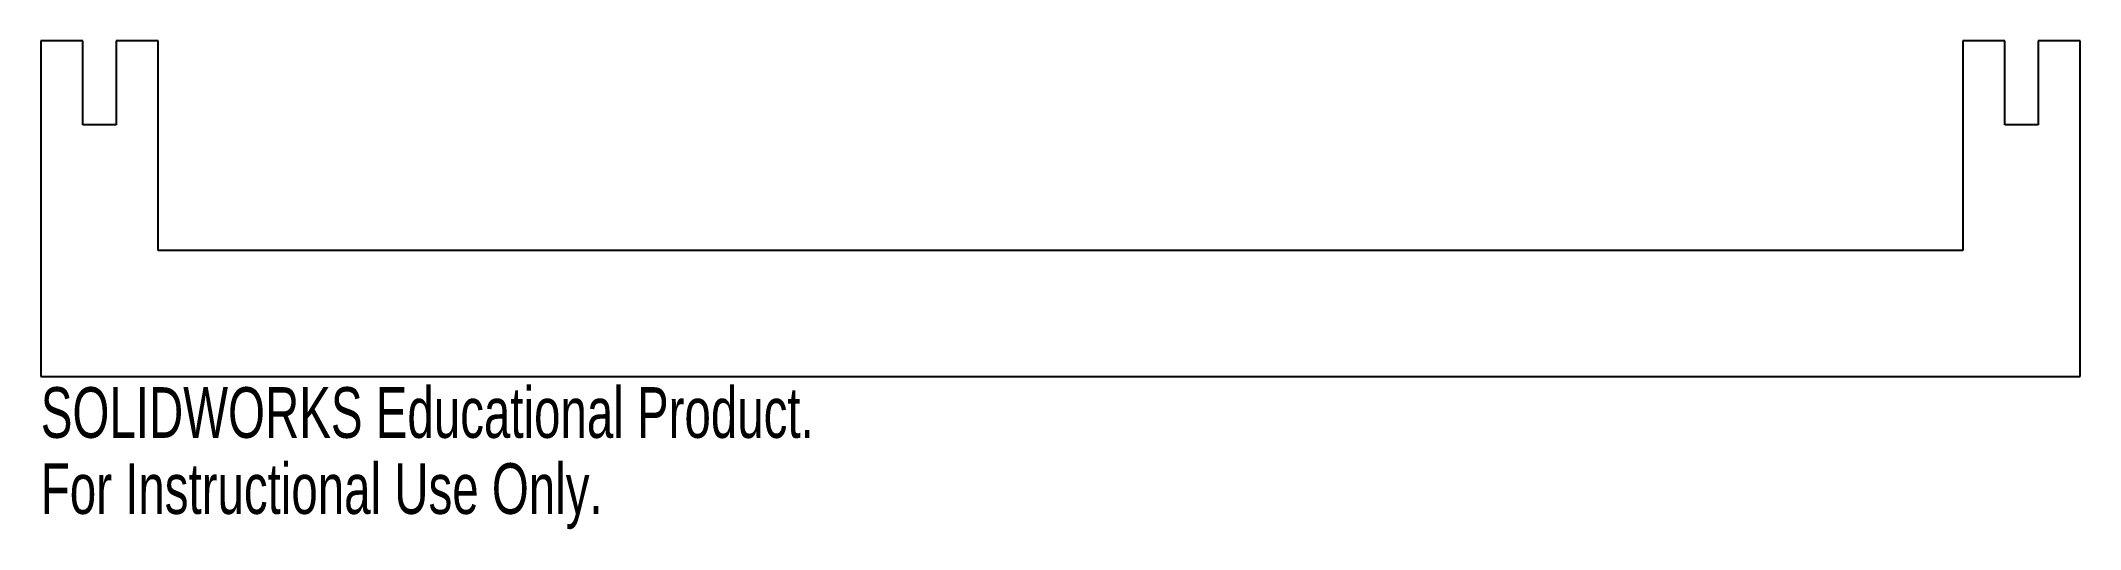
# Model space of a CAD drawing. Header units: millimetres. Extents: x -97 to 97, y -15 to 32.
import ezdxf

# ---------------------------------------------------------------- set-up
doc = ezdxf.new("R2010")
doc.units = ezdxf.units.MM
doc.styles.add('SLDTEXTSTYLE0', font='TXT', dxfattribs={"width": 0.7})

msp = doc.modelspace()

# ---------------------------------------------------------------- linework, layer by layer
at = {"color": 7, "linetype": 'Continuous', "lineweight": 25}
for p, q in [((-93.2, 32), (-97.2, 32)), ((-97.2, 32), (-97.2, 0)), ((-93.2, 24), (-93.2, 32)), ((-86, 32), (-90, 32)), ((-90, 32), (-90, 24)), ((-86, 12), (-86, 32)), ((90, 32), (86, 32)), ((86, 32), (86, 12)), ((90, 24), (90, 32)), ((97.2, 32), (93.2, 32)), ((93.2, 32), (93.2, 24)), ((97.2, 0), (97.2, 32)), ((-90, 24), (-93.2, 24)), ((93.2, 24), (90, 24)), ((86, 12), (-86, 12)), ((-97.2, 0), (97.2, 0))]:
    msp.add_line(p, q, dxfattribs=at)

# ---------------------------------------------------------------- texts
at = {"color": 7, "linetype": 'Continuous', "char_height": 4.8336, "attachment_point": 1, "style": 'SLDTEXTSTYLE0'}
for s, insert in [('SOLIDWORKS Educational Product.', (-97.2, -1.02)), ('For Instructional Use Only.', (-97.2, -8.27))]:
    msp.add_mtext(s, dxfattribs=dict(at, insert=insert))

doc.saveas('drawing.dxf')
